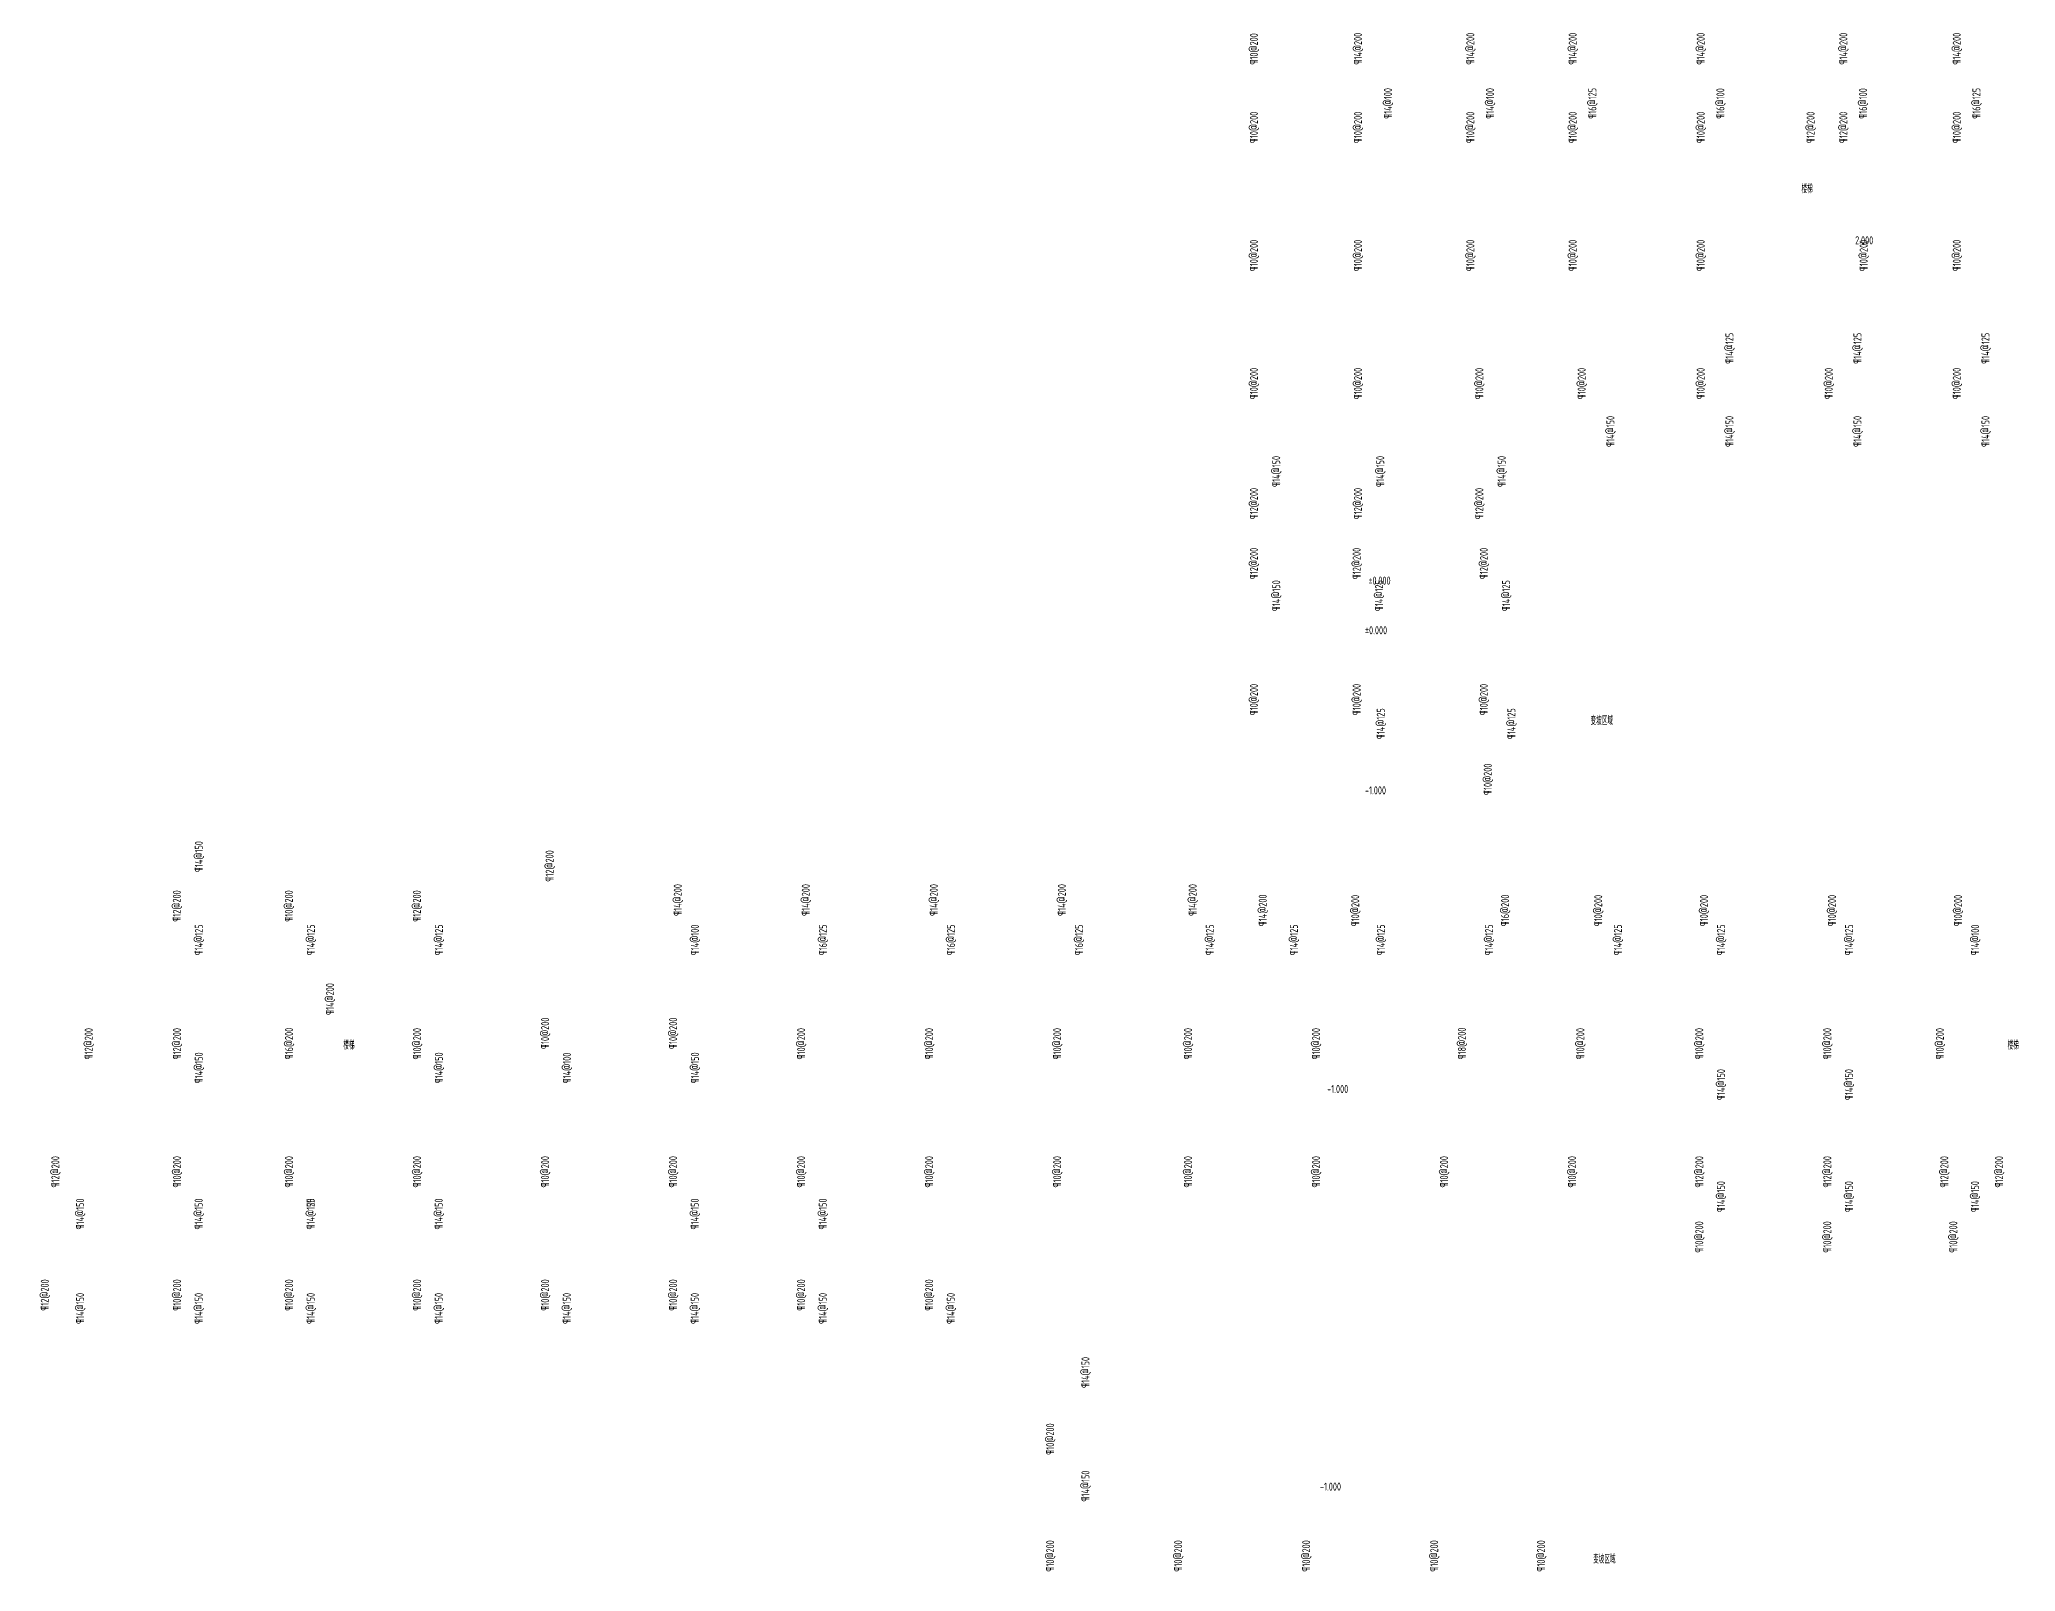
# Model space of a CAD drawing. Extents: x 2468086 to 6957054, y -3413633 to -667223.
# Drawn here: x 5446922 to 5570399, y -989131 to -893424 of the extents above; entities that cross this region are included whole.
import ezdxf

# ---------------------------------------------------------------- set-up
doc = ezdxf.new("R2010")
doc.units = 0
doc.header["$LTSCALE"] = 100
doc.header["$MEASUREMENT"] = 0
doc.layers.get('0').update_dxf_attribs({"linetype": 'CONTINUOUS'})
doc.layers.add('Y板底钢筋', color=81, linetype='CONTINUOUS')
doc.layers.add('Y板顶钢筋', color=6, linetype='CONTINUOUS')
doc.styles.add('GB', font='gbxwxt.shx', dxfattribs={"width": 0.7, "height": 500, "bigfont": 'gbhzfs.shx'})

msp = doc.modelspace()

# ---------------------------------------------------------------- texts
at = {"style": 'GB', "width": 0.7}
for s, p in [('楼梯', (5557029.4, -903019.2)), ('2.000', (5560380.2, -906217.2)), ('%%p0.000', (5529966.3, -927476.9)), ('%%p0.000', (5529750, -930579.8)), ('变坡区域', (5543843.6, -936246.4)), ('-1.000', (5529750, -940579.8)), ('楼梯', (5465907.9, -956519.2)), ('楼梯', (5569907.9, -956519.2)), ('-1.000', (5527386.9, -959236.4)), ('-1.000', (5526937.2, -984079.8)), ('变坡区域', (5544007.1, -988627.8))]:
    msp.add_text(s, height=500, dxfattribs=at).set_placement(p)
at = {"layer": 'Y板底钢筋', "style": 'GB', "width": 0.7}
for s, p in [('¶14@100', (5531433.1, -898384.3)), ('¶14@100', (5537812.5, -898384.3)), ('¶16@125', (5544208, -898384.4)), ('¶16@100', (5552208, -898384.4)), ('¶16@100', (5561120.9, -898384.3)), ('¶16@125', (5568208, -898384.4)), ('¶14@125', (5552775.2, -913692.6)), ('¶14@125', (5560775.2, -913692.6)), ('¶14@125', (5568775.2, -913692.6)), ('¶14@150', (5545336.4, -918884.3)), ('¶14@150', (5552775.2, -918884.3)), ('¶14@150', (5560775.2, -918884.3)), ('¶14@150', (5560775.2, -918884.3)), ('¶14@150', (5568775.2, -918884.3)), ('¶14@150', (5524452.8, -921384.3)), ('¶14@150', (5530952.9, -921384.3)), ('¶14@150', (5538541.7, -921384.3)), ('¶14@150', (5524452.8, -929148.5)), ('¶14@125', (5530875.5, -929148.5)), ('¶14@125', (5538821.5, -929148.5)), ('¶14@125', (5530986.9, -937148.4)), ('¶14@125', (5539152.3, -937148.4)), ('¶14@150', (5457126.8, -945448.6)), ('¶14@125', (5457126.8, -950648.4)), ('¶14@125', (5464126.8, -950648.4)), ('¶14@125', (5464126.8, -950648.4)), ('¶14@125', (5472126.8, -950648.4)), ('¶14@100', (5488126.8, -950648.4)), ('¶16@125', (5496126.8, -950648.4)), ('¶16@125', (5504126.8, -950648.4)), ('¶16@125', (5512126.8, -950648.4)), ('¶14@125', (5520304.3, -950648.4)), ('¶14@125', (5525556.5, -950648.4)), ('¶14@125', (5530995.1, -950648.4)), ('¶14@125', (5537750, -950648.4)), ('¶14@125', (5545802.9, -950648.4)), ('¶14@125', (5552251.8, -950648.4)), ('¶14@125', (5560251.8, -950648.4)), ('¶14@100', (5568126.8, -950648.4)), ('¶14@150', (5457126.8, -958648.5)), ('¶14@150', (5472126.8, -958648.5)), ('¶14@100', (5480126.8, -958648.5)), ('¶14@150', (5488126.8, -958648.5)), ('¶14@150', (5552244.2, -959689.5)), ('¶14@150', (5560244.2, -959689.5)), ('¶14@150', (5552244.2, -966689.5)), ('¶14@150', (5560244.2, -966689.5)), ('¶14@150', (5568119.2, -966689.5)), ('¶14@150', (5449708.9, -967773.7)), ('¶14@150', (5457119.2, -967773.7)), ('¶14@150', (5464119.2, -967773.7)), ('¶14@125', (5464119.2, -967773.7)), ('¶14@150', (5472119.2, -967773.7)), ('¶14@150', (5488119.2, -967773.7)), ('¶14@150', (5496119.2, -967773.7)), ('¶14@150', (5449708.9, -973673.7)), ('¶14@150', (5457119.2, -973673.7)), ('¶14@150', (5464119.2, -973673.7)), ('¶14@150', (5464119.2, -973673.7)), ('¶14@150', (5472119.2, -973673.7)), ('¶14@150', (5480119.2, -973673.7)), ('¶14@150', (5488119.2, -973673.7)), ('¶14@150', (5496119.2, -973673.7)), ('¶14@150', (5504119.2, -973673.7)), ('¶14@150', (5512532, -977673.8)), ('¶14@150', (5512532, -984773.7))]:
    msp.add_text(s, height=500, rotation=90, dxfattribs=at).set_placement(p)
at = {"layer": 'Y板顶钢筋', "style": 'GB', "width": 0.7}
for s, p in [('¶10@200', (5523057.2, -895001.9)), ('¶14@200', (5529557.3, -895001.9)), ('¶14@200', (5536584.9, -895001.9)), ('¶14@200', (5542980.4, -895001.9)), ('¶14@200', (5550980.4, -895001.9)), ('¶14@200', (5559893.3, -895001.9)), ('¶14@200', (5566980.4, -895001.9)), ('¶10@200', (5523057.2, -899908.6)), ('¶10@200', (5529557.3, -899908.6)), ('¶10@200', (5536584.9, -899908.6)), ('¶10@200', (5542980.4, -899908.6)), ('¶10@200', (5550980.4, -899908.6)), ('¶12@200', (5557844.9, -899908.6)), ('¶12@200', (5559893.3, -899908.6)), ('¶10@200', (5566980.4, -899908.6)), ('¶10@200', (5523057.2, -907908.6)), ('¶10@200', (5529557.3, -907908.6)), ('¶10@200', (5536584.9, -907908.6)), ('¶10@200', (5542980.4, -907908.6)), ('¶10@200', (5550980.4, -907908.6)), ('¶10@200', (5561162.3, -907908.6)), ('¶10@200', (5566980.4, -907908.6)), ('¶10@200', (5523057.2, -915908.6)), ('¶10@200', (5529557.2, -915908.6)), ('¶10@200', (5537146.1, -915908.6)), ('¶10@200', (5543541.6, -915908.6)), ('¶10@200', (5550980.4, -915908.6)), ('¶10@200', (5558980.4, -915908.6)), ('¶10@200', (5566980.4, -915908.6)), ('¶12@200', (5523057.2, -923408.5)), ('¶12@200', (5529557.2, -923408.5)), ('¶12@200', (5537146.1, -923408.5)), ('¶12@200', (5523057.2, -927151.9)), ('¶12@200', (5529479.9, -927151.9)), ('¶12@200', (5537425.9, -927151.9)), ('¶10@200', (5523057.2, -935651.9)), ('¶10@200', (5529479.9, -935651.9)), ('¶10@200', (5537425.9, -935651.9)), ('¶10@200', (5537671.7, -940632.6)), ('¶12@200', (5479048.8, -946044.6)), ('¶12@200', (5455751.7, -948548.1)), ('¶10@200', (5462751.7, -948548.1)), ('¶12@200', (5470751.7, -948548.1)), ('¶14@200', (5487055.9, -948182.7)), ('¶14@200', (5495055.9, -948182.7)), ('¶14@200', (5503055.9, -948182.7)), ('¶14@200', (5511055.9, -948182.7)), ('¶14@200', (5519233.4, -948182.7)), ('¶14@200', (5523611.1, -948832.8)), ('¶10@200', (5529390.4, -948832.8)), ('¶16@200', (5538754.3, -948832.8)), ('¶10@200', (5544573.1, -948832.8)), ('¶10@200', (5551180.9, -948832.8)), ('¶10@200', (5559180.9, -948832.8)), ('¶10@200', (5567055.9, -948832.8)), ('¶14@200', (5465320.2, -954370.7)), ('¶14@200', (5465320.2, -954370.7)), ('¶12@200', (5450243.8, -957151.9)), ('¶12@200', (5455764.2, -957151.9)), ('¶16@200', (5462764.2, -957151.9)), ('¶16@200', (5462764.2, -957151.9)), ('¶10@200', (5470764.2, -957151.9)), ('¶10@200', (5478764.2, -956501.9)), ('¶10@200', (5486764.2, -956501.9)), ('¶10@200', (5494764.2, -957151.9)), ('¶10@200', (5502764.2, -957151.9)), ('¶10@200', (5510764.2, -957151.9)), ('¶10@200', (5518941.7, -957151.9)), ('¶10@200', (5526941.7, -957151.9)), ('¶18@200', (5536057, -957151.9)), ('¶10@200', (5543456.5, -957151.9)), ('¶10@200', (5550889.2, -957151.9)), ('¶10@200', (5558889.2, -957151.9)), ('¶10@200', (5565923.4, -957151.9)), ('¶12@200', (5448162.6, -965151.9)), ('¶10@200', (5455764.2, -965151.9)), ('¶10@200', (5462764.2, -965151.9)), ('¶10@200', (5462764.2, -965151.9)), ('¶10@200', (5470764.2, -965151.9)), ('¶10@200', (5478764.2, -965151.9)), ('¶10@200', (5486764.2, -965151.9)), ('¶10@200', (5494764.2, -965151.9)), ('¶10@200', (5502764.2, -965151.9)), ('¶10@200', (5510764.2, -965151.9)), ('¶10@200', (5518941.7, -965151.9)), ('¶10@200', (5526941.7, -965151.9)), ('¶10@200', (5534941.7, -965151.9)), ('¶10@200', (5542941.7, -965151.9)), ('¶12@200', (5550889.2, -965151.9)), ('¶12@200', (5558889.2, -965151.9)), ('¶12@200', (5566199.1, -965151.9)), ('¶12@200', (5569626.2, -965151.9)), ('¶10@200', (5550888.6, -969224.4)), ('¶10@200', (5558888.6, -969224.4)), ('¶10@200', (5566763.6, -969224.4)), ('¶12@200', (5447500.9, -972851.9)), ('¶10@200', (5455763.7, -972851.9)), ('¶10@200', (5462763.7, -972851.9)), ('¶10@200', (5462763.7, -972851.9)), ('¶10@200', (5470763.7, -972851.9)), ('¶10@200', (5478763.7, -972851.9)), ('¶10@200', (5486763.7, -972851.9)), ('¶10@200', (5494763.7, -972851.9)), ('¶10@200', (5502763.7, -972851.9)), ('¶10@200', (5510324, -981851.9)), ('¶10@200', (5510324, -989151.9)), ('¶10@200', (5518324, -989151.9)), ('¶10@200', (5526324, -989151.9)), ('¶10@200', (5534324, -989151.9)), ('¶10@200', (5541004.1, -989151.9))]:
    msp.add_text(s, height=500, rotation=90, dxfattribs=at).set_placement(p)

doc.saveas('drawing.dxf')
